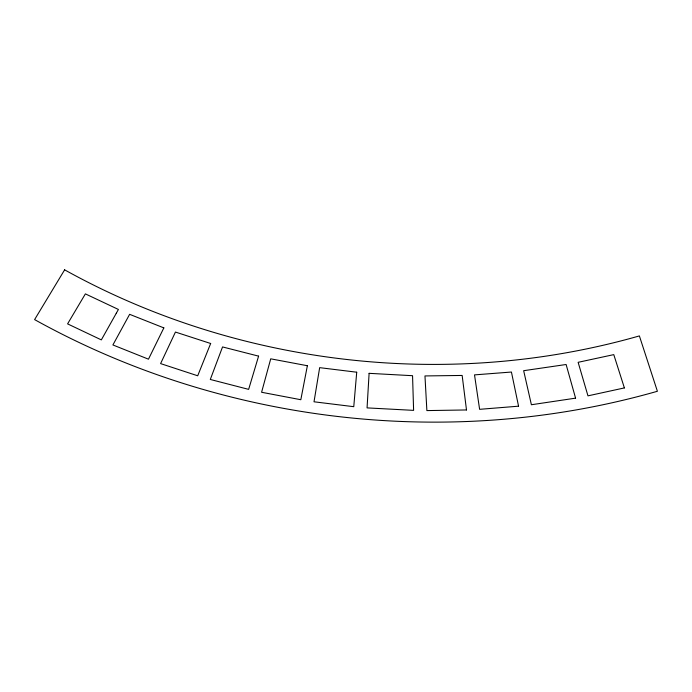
<?xml version="1.0" encoding="UTF-8"?>
<svg xmlns="http://www.w3.org/2000/svg" width="692" height="692" viewBox="0 0 692 692"><rect width="100%" height="100%" fill="white"/><g stroke="black" fill="none" stroke-linecap="round" stroke-linejoin="round"><path stroke-width="1.04" d="M369.104 373.334L367.063 407.891L413.608 410.365L412.553 375.704L369.104 373.334M356.717 372.209L353.768 406.688L314.012 401.793L319.661 367.651L356.717 372.209M307.369 365.731L300.821 399.725L261.593 392.269L270.719 358.828L307.369 365.731M258.592 356.138L248.644 389.371L210.299 379.467L222.547 346.934L258.592 356.138M210.662 343.492L197.704 375.782L160.596 363.603L175.439 332.056L210.662 343.492M163.848 327.887L148.469 359.183L112.9 344.953L129.629 314.324L163.848 327.887M116.282 313.268L101.335 339.893L67.582 323.873L85.384 293.875L118.419 309.462L116.282 313.268M64.624 269.837L34.6 319.6C222.167 423.798 451.072 450.258 657.4 391.265L639.382 335.914C448.978 390.357 237.737 365.956 64.624 269.837M624.383 387.918L587.966 395.85L578.131 362.314L613.778 354.624L624.383 387.918M575.58 398.151L531.395 404.742L523.662 370.696L566.117 364.502L575.58 398.151M518.559 406.187L479.608 409.327L474.513 374.882L511.431 372.036L518.559 406.187M466.494 409.958L426.877 410.59L424.966 375.938L462.152 375.445L466.494 409.958"/></g></svg>
